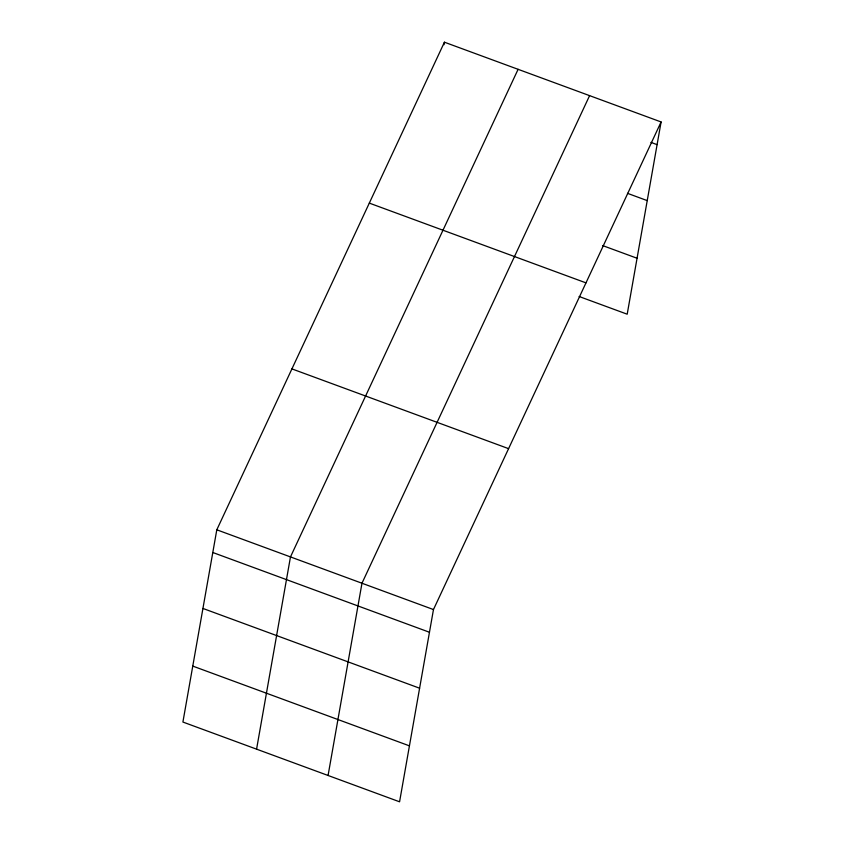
<?xml version="1.0" encoding="UTF-8"?>
<svg xmlns="http://www.w3.org/2000/svg" width="844" height="844" viewBox="0 0 844 844"><rect width="100%" height="100%" fill="white"/><g stroke="black" fill="none" stroke-linecap="round" stroke-linejoin="round"><path stroke-width="1.27" d="M216.802 529.8L182.905 722.042L399.571 801.8L433.468 609.558L661.095 121.958L444.429 42.2L216.802 529.8L433.468 609.558M256.576 749.155L290.473 556.924L518.1 69.314M443.986 44.721L444.429 42.2M328.073 775.478L361.971 583.246L589.597 95.636M661.095 121.958L627.197 314.2L579.121 296.497M650.924 142.383L657.096 144.651M627.503 193.339L647.221 200.608M602.542 245.541L637.062 258.243M369.313 203.109L585.979 282.867M291.918 368.891L508.584 448.649M212.804 552.504L429.469 632.261M202.94 608.45L419.605 688.208M192.77 666.095L409.435 745.853"/></g></svg>
